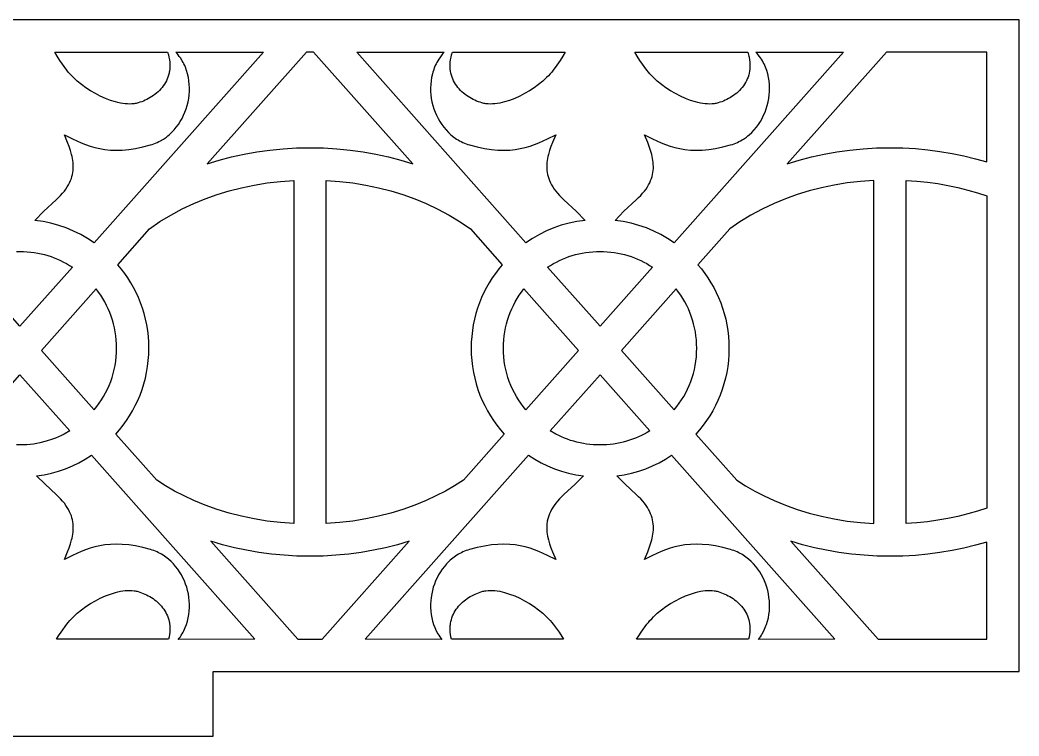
# Model space of a CAD drawing. Extents: x -831 to 1547, y -1426 to -385.
# Drawn here: x -353.57 to -307.08, y -513.42 to -480.12 of the extents above; entities that cross this region are included whole.
import ezdxf

# ---------------------------------------------------------------- set-up
doc = ezdxf.new("R2010")
doc.units = 0
doc.layers.add('CUT', color=18, linetype='CONTINUOUS')

msp = doc.modelspace()

# ---------------------------------------------------------------- linework, layer by layer
at = {"layer": 'CUT'}
for points in [[(-307.076, -480.124), (-400.076, -480.124), (-400.076, -510.424), (-362.576, -510.424), (-362.576, -513.424), (-344.576, -513.424), (-344.576, -510.424), (-307.076, -510.424)], [(-350.127, -490.488), (-350.432, -490.286), (-350.749, -490.104), (-351.079, -489.94), (-351.419, -489.797), (-351.771, -489.676), (-352.132, -489.576), (-352.501, -489.498), (-352.879, -489.444), (-352.464, -489.02), (-351.889, -488.485), (-351.781, -488.384), (-351.682, -488.284), (-351.592, -488.184), (-351.51, -488.085), (-351.436, -487.986), (-351.371, -487.888), (-351.313, -487.79), (-351.263, -487.693), (-351.22, -487.596), (-351.183, -487.5), (-351.154, -487.405), (-351.13, -487.31), (-351.113, -487.215), (-351.101, -487.12), (-351.094, -487.026), (-351.092, -486.933), (-351.095, -486.839), (-351.103, -486.746), (-351.115, -486.653), (-351.13, -486.561), (-351.15, -486.469), (-351.172, -486.377), (-351.225, -486.193), (-351.288, -486.01), (-351.359, -485.828), (-351.51, -485.464), (-351.127, -485.657), (-350.732, -485.836), (-350.527, -485.917), (-350.314, -485.99), (-350.094, -486.054), (-349.864, -486.106), (-349.622, -486.145), (-349.368, -486.171), (-349.099, -486.18), (-348.816, -486.172), (-348.515, -486.145), (-348.197, -486.097), (-347.858, -486.027), (-347.499, -485.933), (-347.418, -485.908), (-347.339, -485.88), (-347.261, -485.85), (-347.185, -485.816), (-347.111, -485.781), (-347.038, -485.743), (-346.897, -485.659), (-346.763, -485.566), (-346.699, -485.516), (-346.637, -485.464), (-346.517, -485.355), (-346.405, -485.237), (-346.352, -485.176), (-346.301, -485.113), (-346.203, -484.982), (-346.114, -484.846), (-346.033, -484.704), (-345.96, -484.557), (-345.895, -484.407), (-345.838, -484.252), (-345.791, -484.095), (-345.751, -483.935), (-345.721, -483.773), (-345.7, -483.61), (-345.688, -483.446), (-345.686, -483.281), (-345.693, -483.117), (-345.709, -482.954), (-345.736, -482.792), (-345.772, -482.632), (-345.819, -482.475), (-345.875, -482.321), (-345.908, -482.245), (-345.943, -482.17), (-345.98, -482.097), (-346.021, -482.024), (-346.109, -481.882), (-346.158, -481.814), (-346.209, -481.746), (-346.263, -481.68), (-346.32, -481.616), (-342.248, -481.624)], [(-351.949, -481.625), (-346.703, -481.623), (-346.668, -481.742), (-346.639, -481.858), (-346.618, -481.972), (-346.605, -482.082), (-346.598, -482.19), (-346.597, -482.243), (-346.598, -482.295), (-346.599, -482.321), (-346.6, -482.347), (-346.604, -482.398), (-346.616, -482.497), (-346.625, -482.546), (-346.635, -482.593), (-346.635, -482.595), (-346.635, -482.596), (-346.635, -482.598), (-346.636, -482.599), (-346.636, -482.601), (-346.636, -482.602), (-346.637, -482.604), (-346.637, -482.605), (-346.637, -482.607), (-346.638, -482.608), (-346.638, -482.61), (-346.639, -482.611), (-346.639, -482.613), (-346.639, -482.614), (-346.64, -482.616), (-346.64, -482.617), (-346.646, -482.641), (-346.658, -482.687), (-346.687, -482.778), (-346.722, -482.865), (-346.76, -482.95), (-346.804, -483.032), (-346.852, -483.111), (-346.904, -483.187), (-346.96, -483.26), (-347.019, -483.33), (-347.082, -483.396), (-347.147, -483.46), (-347.215, -483.521), (-347.286, -483.578), (-347.359, -483.632), (-347.434, -483.684), (-347.511, -483.732), (-347.589, -483.776), (-347.669, -483.818), (-347.749, -483.856), (-347.83, -483.892), (-347.911, -483.923), (-347.993, -483.952), (-348.074, -483.977), (-348.121, -483.99), (-348.168, -484.001), (-348.215, -484.01), (-348.264, -484.017), (-348.364, -484.027), (-348.467, -484.031), (-348.573, -484.029), (-348.682, -484.021), (-348.792, -484.008), (-348.904, -483.989), (-349.018, -483.965), (-349.134, -483.936), (-349.366, -483.864), (-349.601, -483.775), (-349.835, -483.67), (-350.066, -483.55), (-350.291, -483.419), (-350.508, -483.276), (-350.715, -483.125), (-350.91, -482.966), (-351.089, -482.801), (-351.251, -482.632), (-351.325, -482.546), (-351.393, -482.46), (-351.719, -482.005), (-351.845, -481.807)], [(-335.292, -486.816), (-339.909, -481.624), (-340.241, -481.624), (-344.858, -486.815), (-344.301, -486.644), (-343.729, -486.493), (-343.146, -486.364), (-342.551, -486.257), (-341.946, -486.173), (-341.331, -486.112), (-340.707, -486.075), (-340.076, -486.062), (-339.444, -486.075), (-338.821, -486.112), (-338.206, -486.173), (-337.6, -486.257), (-337.005, -486.364), (-336.421, -486.493), (-335.85, -486.644)], [(-327.271, -489.444), (-327.65, -489.495), (-328.02, -489.571), (-328.381, -489.67), (-328.732, -489.792), (-329.073, -489.935), (-329.402, -490.1), (-329.719, -490.284), (-330.023, -490.488), (-337.902, -481.624), (-333.831, -481.616), (-333.887, -481.68), (-333.942, -481.746), (-334.041, -481.882), (-334.087, -481.953), (-334.13, -482.024), (-334.17, -482.096), (-334.208, -482.17), (-334.243, -482.245), (-334.275, -482.321), (-334.332, -482.475), (-334.357, -482.553), (-334.379, -482.632), (-334.415, -482.792), (-334.442, -482.954), (-334.458, -483.117), (-334.465, -483.281), (-334.463, -483.445), (-334.451, -483.61), (-334.43, -483.773), (-334.399, -483.935), (-334.36, -484.095), (-334.312, -484.252), (-334.256, -484.407), (-334.191, -484.557), (-334.118, -484.704), (-334.037, -484.846), (-333.948, -484.982), (-333.85, -485.113), (-333.746, -485.237), (-333.634, -485.355), (-333.514, -485.464), (-333.387, -485.566), (-333.254, -485.659), (-333.184, -485.702), (-333.113, -485.743), (-333.04, -485.781), (-332.966, -485.816), (-332.89, -485.85), (-332.812, -485.88), (-332.733, -485.908), (-332.652, -485.933), (-332.292, -486.027), (-331.954, -486.097), (-331.635, -486.145), (-331.335, -486.172), (-331.052, -486.18), (-330.783, -486.171), (-330.529, -486.145), (-330.287, -486.106), (-330.057, -486.054), (-329.836, -485.99), (-329.624, -485.917), (-329.419, -485.836), (-329.024, -485.657), (-328.64, -485.464), (-328.792, -485.828), (-328.862, -486.01), (-328.925, -486.193), (-328.979, -486.377), (-329.001, -486.469), (-329.02, -486.561), (-329.036, -486.653), (-329.048, -486.746), (-329.055, -486.839), (-329.059, -486.933), (-329.057, -487.026), (-329.05, -487.12), (-329.038, -487.215), (-329.021, -487.31), (-328.997, -487.405), (-328.967, -487.5), (-328.931, -487.596), (-328.888, -487.693), (-328.838, -487.79), (-328.78, -487.888), (-328.715, -487.986), (-328.641, -488.085), (-328.559, -488.184), (-328.469, -488.284), (-328.37, -488.384), (-328.261, -488.485), (-327.687, -489.02)], [(-333.447, -481.623), (-328.201, -481.625), (-328.306, -481.807), (-328.432, -482.005), (-328.582, -482.223), (-328.758, -482.46), (-328.826, -482.546), (-328.9, -482.632), (-328.979, -482.717), (-329.062, -482.801), (-329.241, -482.966), (-329.436, -483.125), (-329.643, -483.276), (-329.86, -483.419), (-330.085, -483.55), (-330.316, -483.67), (-330.55, -483.775), (-330.784, -483.864), (-331.017, -483.936), (-331.133, -483.965), (-331.247, -483.989), (-331.359, -484.008), (-331.469, -484.021), (-331.578, -484.029), (-331.683, -484.031), (-331.787, -484.027), (-331.887, -484.017), (-331.935, -484.01), (-331.983, -484.001), (-332.03, -483.99), (-332.076, -483.977), (-332.158, -483.952), (-332.24, -483.923), (-332.321, -483.892), (-332.402, -483.856), (-332.482, -483.818), (-332.562, -483.776), (-332.64, -483.732), (-332.716, -483.683), (-332.792, -483.632), (-332.865, -483.578), (-332.935, -483.521), (-333.004, -483.46), (-333.069, -483.396), (-333.132, -483.33), (-333.191, -483.26), (-333.247, -483.187), (-333.299, -483.111), (-333.347, -483.032), (-333.39, -482.95), (-333.429, -482.865), (-333.464, -482.778), (-333.493, -482.687), (-333.517, -482.593), (-333.535, -482.497), (-333.547, -482.398), (-333.551, -482.347), (-333.553, -482.295), (-333.553, -482.19), (-333.546, -482.082), (-333.532, -481.972), (-333.512, -481.858), (-333.483, -481.742)], [(-323.129, -490.488), (-323.433, -490.286), (-323.75, -490.104), (-324.08, -489.94), (-324.42, -489.797), (-324.772, -489.676), (-325.133, -489.576), (-325.502, -489.498), (-325.88, -489.444), (-325.466, -489.02), (-324.89, -488.485), (-324.782, -488.384), (-324.683, -488.284), (-324.593, -488.184), (-324.511, -488.085), (-324.437, -487.986), (-324.372, -487.888), (-324.314, -487.79), (-324.264, -487.693), (-324.221, -487.596), (-324.184, -487.5), (-324.155, -487.405), (-324.131, -487.31), (-324.114, -487.215), (-324.102, -487.12), (-324.095, -487.026), (-324.093, -486.933), (-324.097, -486.839), (-324.104, -486.746), (-324.116, -486.653), (-324.131, -486.561), (-324.151, -486.469), (-324.173, -486.377), (-324.227, -486.193), (-324.29, -486.01), (-324.36, -485.828), (-324.512, -485.464), (-324.128, -485.657), (-323.733, -485.836), (-323.528, -485.917), (-323.316, -485.99), (-323.095, -486.054), (-322.865, -486.106), (-322.623, -486.145), (-322.369, -486.171), (-322.101, -486.18), (-321.817, -486.172), (-321.516, -486.145), (-321.198, -486.097), (-320.86, -486.027), (-320.5, -485.933), (-320.419, -485.908), (-320.34, -485.88), (-320.262, -485.85), (-320.186, -485.816), (-320.112, -485.781), (-320.039, -485.743), (-319.968, -485.702), (-319.898, -485.659), (-319.765, -485.566), (-319.7, -485.516), (-319.638, -485.464), (-319.518, -485.355), (-319.406, -485.237), (-319.302, -485.113), (-319.204, -484.982), (-319.115, -484.846), (-319.034, -484.704), (-318.961, -484.557), (-318.896, -484.407), (-318.839, -484.252), (-318.792, -484.095), (-318.753, -483.935), (-318.722, -483.773), (-318.701, -483.61), (-318.689, -483.446), (-318.687, -483.281), (-318.694, -483.117), (-318.71, -482.954), (-318.737, -482.792), (-318.773, -482.632), (-318.82, -482.475), (-318.847, -482.397), (-318.877, -482.321), (-318.909, -482.245), (-318.944, -482.17), (-318.982, -482.097), (-319.022, -482.024), (-319.065, -481.953), (-319.111, -481.882), (-319.159, -481.814), (-319.21, -481.746), (-319.264, -481.68), (-319.321, -481.616), (-315.25, -481.624)], [(-324.951, -481.625), (-319.705, -481.623), (-319.669, -481.742), (-319.654, -481.8), (-319.64, -481.858), (-319.619, -481.972), (-319.606, -482.082), (-319.599, -482.19), (-319.598, -482.243), (-319.599, -482.295), (-319.605, -482.398), (-319.617, -482.497), (-319.635, -482.593), (-319.659, -482.687), (-319.666, -482.71), (-319.673, -482.733), (-319.688, -482.778), (-319.723, -482.865), (-319.762, -482.95), (-319.783, -482.992), (-319.784, -482.993), (-319.784, -482.994), (-319.785, -482.995), (-319.786, -482.997), (-319.786, -482.998), (-319.787, -482.999), (-319.788, -483.001), (-319.789, -483.002), (-319.789, -483.003), (-319.79, -483.004), (-319.791, -483.006), (-319.791, -483.007), (-319.792, -483.008), (-319.792, -483.009), (-319.793, -483.011), (-319.794, -483.012), (-319.805, -483.032), (-319.853, -483.111), (-319.905, -483.187), (-319.961, -483.26), (-320.02, -483.33), (-320.083, -483.396), (-320.148, -483.46), (-320.217, -483.521), (-320.287, -483.578), (-320.36, -483.632), (-320.436, -483.684), (-320.512, -483.732), (-320.59, -483.776), (-320.67, -483.818), (-320.75, -483.856), (-320.831, -483.892), (-320.913, -483.923), (-320.994, -483.952), (-321.076, -483.977), (-321.122, -483.99), (-321.169, -484.001), (-321.217, -484.01), (-321.265, -484.017), (-321.365, -484.027), (-321.468, -484.031), (-321.574, -484.029), (-321.683, -484.021), (-321.793, -484.008), (-321.906, -483.989), (-322.019, -483.965), (-322.135, -483.936), (-322.368, -483.864), (-322.602, -483.775), (-322.836, -483.67), (-323.067, -483.55), (-323.292, -483.419), (-323.509, -483.276), (-323.716, -483.125), (-323.911, -482.966), (-324.09, -482.801), (-324.252, -482.632), (-324.326, -482.546), (-324.394, -482.46), (-324.72, -482.005), (-324.846, -481.807)], [(-308.575, -486.726), (-308.576, -481.624), (-313.243, -481.624), (-317.86, -486.816), (-317.302, -486.644), (-316.73, -486.493), (-316.147, -486.364), (-315.552, -486.257), (-314.946, -486.173), (-314.331, -486.112), (-313.708, -486.075), (-313.076, -486.062), (-312.484, -486.073), (-311.9, -486.106), (-311.323, -486.159), (-310.754, -486.233), (-310.194, -486.328), (-309.644, -486.441), (-309.104, -486.574)], [(-340.826, -503.544), (-341.454, -503.498), (-342.07, -503.425), (-342.675, -503.327), (-343.266, -503.203), (-343.842, -503.055), (-344.404, -502.883), (-344.949, -502.689), (-345.476, -502.472), (-345.935, -502.26), (-346.377, -502.03), (-346.803, -501.786), (-347.212, -501.525), (-349.119, -499.379), (-348.942, -499.178), (-348.775, -498.969), (-348.618, -498.752), (-348.471, -498.528), (-348.333, -498.297), (-348.206, -498.06), (-348.09, -497.816), (-347.985, -497.566), (-347.891, -497.31), (-347.809, -497.049), (-347.739, -496.783), (-347.68, -496.512), (-347.635, -496.237), (-347.602, -495.958), (-347.582, -495.675), (-347.575, -495.388), (-347.581, -495.111), (-347.6, -494.837), (-347.631, -494.567), (-347.674, -494.301), (-347.728, -494.038), (-347.794, -493.78), (-347.871, -493.527), (-347.959, -493.279), (-348.058, -493.036), (-348.167, -492.798), (-348.286, -492.567), (-348.415, -492.341), (-348.554, -492.122), (-348.702, -491.909), (-348.859, -491.704), (-349.025, -491.506), (-347.539, -489.831), (-347.061, -489.503), (-346.557, -489.197), (-346.028, -488.914), (-345.476, -488.656), (-344.949, -488.439), (-344.404, -488.244), (-343.842, -488.073), (-343.265, -487.924), (-342.674, -487.801), (-342.07, -487.702), (-341.454, -487.63), (-340.826, -487.584)], [(-339.326, -503.544), (-339.326, -487.584), (-338.698, -487.63), (-338.082, -487.702), (-337.477, -487.801), (-336.886, -487.924), (-336.31, -488.073), (-335.748, -488.245), (-335.203, -488.439), (-334.675, -488.656), (-334.123, -488.915), (-333.593, -489.198), (-333.088, -489.505), (-332.609, -489.833), (-331.125, -491.506), (-331.292, -491.704), (-331.449, -491.909), (-331.597, -492.122), (-331.736, -492.341), (-331.865, -492.566), (-331.984, -492.798), (-332.093, -493.036), (-332.192, -493.279), (-332.28, -493.527), (-332.357, -493.78), (-332.423, -494.038), (-332.477, -494.301), (-332.52, -494.567), (-332.551, -494.837), (-332.57, -495.111), (-332.576, -495.388), (-332.569, -495.675), (-332.549, -495.958), (-332.516, -496.237), (-332.47, -496.512), (-332.412, -496.783), (-332.342, -497.049), (-332.26, -497.31), (-332.166, -497.566), (-332.061, -497.816), (-331.944, -498.06), (-331.817, -498.297), (-331.68, -498.528), (-331.533, -498.752), (-331.375, -498.969), (-331.208, -499.178), (-331.032, -499.379), (-332.937, -501.524), (-333.347, -501.784), (-333.773, -502.03), (-334.216, -502.259), (-334.675, -502.472), (-335.203, -502.689), (-335.748, -502.883), (-336.31, -503.055), (-336.886, -503.203), (-337.478, -503.327), (-338.082, -503.425), (-338.698, -503.498)], [(-313.826, -503.544), (-313.826, -487.584), (-314.454, -487.63), (-315.07, -487.702), (-315.674, -487.801), (-316.266, -487.924), (-316.842, -488.073), (-317.404, -488.245), (-317.949, -488.439), (-318.476, -488.656), (-319.029, -488.915), (-319.559, -489.198), (-320.064, -489.505), (-320.542, -489.833), (-322.026, -491.506), (-321.86, -491.704), (-321.703, -491.909), (-321.555, -492.122), (-321.416, -492.341), (-321.287, -492.567), (-321.168, -492.798), (-321.059, -493.036), (-320.96, -493.279), (-320.872, -493.527), (-320.795, -493.78), (-320.729, -494.038), (-320.675, -494.301), (-320.632, -494.567), (-320.601, -494.837), (-320.582, -495.111), (-320.576, -495.388), (-320.583, -495.675), (-320.603, -495.958), (-320.636, -496.237), (-320.682, -496.512), (-320.74, -496.783), (-320.81, -497.049), (-320.892, -497.31), (-320.986, -497.566), (-321.091, -497.816), (-321.208, -498.06), (-321.334, -498.297), (-321.472, -498.528), (-321.619, -498.752), (-321.777, -498.969), (-321.943, -499.178), (-322.12, -499.379), (-320.215, -501.524), (-319.805, -501.784), (-319.379, -502.03), (-318.936, -502.259), (-318.476, -502.472), (-317.949, -502.689), (-317.404, -502.883), (-316.842, -503.055), (-316.265, -503.203), (-315.674, -503.327), (-315.07, -503.425), (-314.454, -503.498)], [(-312.326, -487.583), (-311.83, -487.617), (-311.34, -487.668), (-310.858, -487.735), (-310.384, -487.818), (-309.918, -487.917), (-309.461, -488.031), (-309.013, -488.16), (-308.575, -488.303), (-308.575, -502.825), (-309.013, -502.968), (-309.461, -503.097), (-309.918, -503.211), (-310.384, -503.309), (-310.858, -503.393), (-311.34, -503.46), (-311.83, -503.51), (-312.326, -503.544)], [(-329.015, -491.622), (-328.883, -491.537), (-328.747, -491.456), (-328.608, -491.381), (-328.467, -491.31), (-328.322, -491.244), (-328.174, -491.184), (-328.024, -491.129), (-327.872, -491.08), (-327.717, -491.036), (-327.56, -490.997), (-327.401, -490.964), (-327.239, -490.937), (-327.076, -490.916), (-326.911, -490.901), (-326.744, -490.891), (-326.576, -490.888), (-326.408, -490.891), (-326.241, -490.901), (-326.076, -490.916), (-325.913, -490.937), (-325.751, -490.964), (-325.592, -490.997), (-325.435, -491.036), (-325.28, -491.08), (-325.127, -491.129), (-324.977, -491.184), (-324.83, -491.244), (-324.685, -491.31), (-324.544, -491.381), (-324.405, -491.456), (-324.269, -491.537), (-324.137, -491.622), (-326.576, -494.366)], [(-350.028, -492.634), (-352.571, -495.495), (-350.121, -498.252), (-350.001, -498.104), (-349.888, -497.952), (-349.781, -497.794), (-349.681, -497.632), (-349.587, -497.465), (-349.502, -497.294), (-349.423, -497.119), (-349.352, -496.94), (-349.288, -496.757), (-349.233, -496.57), (-349.185, -496.38), (-349.146, -496.187), (-349.115, -495.991), (-349.093, -495.793), (-349.079, -495.592), (-349.075, -495.388), (-349.079, -495.194), (-349.091, -495.002), (-349.111, -494.813), (-349.14, -494.626), (-349.175, -494.441), (-349.218, -494.259), (-349.269, -494.081), (-349.327, -493.905), (-349.391, -493.733), (-349.463, -493.564), (-349.541, -493.399), (-349.626, -493.237), (-349.717, -493.08), (-349.815, -492.927), (-349.918, -492.778)], [(-330.03, -498.252), (-330.15, -498.104), (-330.263, -497.952), (-330.37, -497.794), (-330.47, -497.632), (-330.563, -497.465), (-330.649, -497.294), (-330.728, -497.119), (-330.799, -496.94), (-330.863, -496.757), (-330.918, -496.57), (-330.966, -496.38), (-331.005, -496.187), (-331.036, -495.991), (-331.058, -495.793), (-331.071, -495.592), (-331.076, -495.388), (-331.072, -495.194), (-331.059, -495.002), (-331.039, -494.813), (-331.011, -494.626), (-330.976, -494.441), (-330.932, -494.259), (-330.882, -494.081), (-330.824, -493.905), (-330.759, -493.733), (-330.688, -493.564), (-330.61, -493.399), (-330.525, -493.237), (-330.433, -493.08), (-330.336, -492.927), (-330.232, -492.778), (-330.123, -492.634), (-327.579, -495.495)], [(-323.029, -492.634), (-325.572, -495.495), (-323.122, -498.252), (-323.002, -498.104), (-322.889, -497.952), (-322.782, -497.794), (-322.682, -497.632), (-322.588, -497.465), (-322.502, -497.294), (-322.424, -497.119), (-322.353, -496.94), (-322.289, -496.757), (-322.234, -496.57), (-322.186, -496.38), (-322.147, -496.187), (-322.116, -495.991), (-322.094, -495.793), (-322.081, -495.592), (-322.076, -495.388), (-322.08, -495.194), (-322.092, -495.002), (-322.113, -494.813), (-322.141, -494.626), (-322.176, -494.441), (-322.22, -494.259), (-322.27, -494.081), (-322.328, -493.905), (-322.392, -493.733), (-322.464, -493.564), (-322.542, -493.399), (-322.627, -493.237), (-322.718, -493.08), (-322.816, -492.927), (-322.919, -492.778)], [(-324.259, -499.23), (-324.386, -499.307), (-324.517, -499.38), (-324.65, -499.448), (-324.785, -499.511), (-324.923, -499.57), (-325.063, -499.624), (-325.351, -499.717), (-325.498, -499.757), (-325.646, -499.791), (-325.797, -499.82), (-325.95, -499.845), (-326.26, -499.877), (-326.576, -499.888), (-326.735, -499.885), (-326.892, -499.877), (-327.048, -499.864), (-327.202, -499.845), (-327.354, -499.82), (-327.505, -499.791), (-327.654, -499.757), (-327.801, -499.717), (-327.946, -499.673), (-328.089, -499.624), (-328.229, -499.57), (-328.367, -499.511), (-328.502, -499.448), (-328.635, -499.38), (-328.893, -499.23), (-326.576, -496.624)], [(-352.799, -501.326), (-352.451, -501.274), (-352.11, -501.201), (-351.776, -501.108), (-351.452, -500.996), (-351.136, -500.865), (-350.83, -500.715), (-350.534, -500.548), (-350.25, -500.365), (-342.641, -508.924), (-346.208, -508.936), (-346.158, -508.871), (-346.111, -508.804), (-346.067, -508.736), (-346.025, -508.667), (-345.985, -508.597), (-345.949, -508.526), (-345.882, -508.381), (-345.826, -508.232), (-345.779, -508.08), (-345.742, -507.926), (-345.727, -507.848), (-345.714, -507.769), (-345.696, -507.612), (-345.687, -507.453), (-345.686, -507.294), (-345.695, -507.135), (-345.712, -506.976), (-345.737, -506.819), (-345.771, -506.663), (-345.814, -506.509), (-345.864, -506.358), (-345.922, -506.21), (-345.989, -506.066), (-346.063, -505.926), (-346.144, -505.79), (-346.233, -505.66), (-346.329, -505.535), (-346.433, -505.417), (-346.543, -505.305), (-346.66, -505.2), (-346.784, -505.103), (-346.915, -505.014), (-346.982, -504.973), (-347.051, -504.934), (-347.122, -504.898), (-347.195, -504.864), (-347.268, -504.832), (-347.344, -504.803), (-347.421, -504.776), (-347.499, -504.752), (-347.858, -504.658), (-348.197, -504.587), (-348.515, -504.54), (-348.816, -504.512), (-349.099, -504.504), (-349.368, -504.514), (-349.622, -504.539), (-349.863, -504.579), (-350.094, -504.631), (-350.314, -504.694), (-350.526, -504.767), (-350.732, -504.848), (-351.127, -505.028), (-351.51, -505.22), (-351.358, -504.856), (-351.288, -504.674), (-351.225, -504.491), (-351.172, -504.308), (-351.15, -504.216), (-351.13, -504.123), (-351.115, -504.031), (-351.103, -503.938), (-351.095, -503.845), (-351.092, -503.752), (-351.094, -503.658), (-351.1, -503.564), (-351.112, -503.47), (-351.13, -503.375), (-351.141, -503.327), (-351.154, -503.28), (-351.183, -503.184), (-351.22, -503.088), (-351.263, -502.991), (-351.313, -502.894), (-351.371, -502.797), (-351.436, -502.699), (-351.51, -502.6), (-351.591, -502.501), (-351.682, -502.401), (-351.781, -502.3), (-351.889, -502.199), (-352.409, -501.718)], [(-329.901, -500.365), (-329.616, -500.547), (-329.321, -500.713), (-329.015, -500.861), (-328.699, -500.992), (-328.374, -501.104), (-328.041, -501.198), (-327.699, -501.272), (-327.351, -501.326), (-327.741, -501.718), (-328.261, -502.199), (-328.37, -502.3), (-328.469, -502.401), (-328.559, -502.501), (-328.641, -502.6), (-328.714, -502.699), (-328.78, -502.797), (-328.838, -502.894), (-328.888, -502.991), (-328.931, -503.088), (-328.967, -503.184), (-328.997, -503.28), (-329.021, -503.375), (-329.026, -503.399), (-329.03, -503.422), (-329.038, -503.47), (-329.05, -503.564), (-329.057, -503.658), (-329.058, -503.752), (-329.055, -503.845), (-329.048, -503.938), (-329.036, -504.031), (-329.02, -504.123), (-328.979, -504.308), (-328.925, -504.491), (-328.862, -504.674), (-328.792, -504.856), (-328.64, -505.22), (-329.024, -505.028), (-329.419, -504.848), (-329.624, -504.767), (-329.836, -504.694), (-330.057, -504.631), (-330.287, -504.579), (-330.529, -504.539), (-330.783, -504.514), (-331.051, -504.504), (-331.335, -504.512), (-331.635, -504.54), (-331.954, -504.588), (-332.292, -504.658), (-332.652, -504.752), (-332.73, -504.776), (-332.807, -504.803), (-332.882, -504.832), (-332.956, -504.864), (-333.028, -504.898), (-333.099, -504.934), (-333.168, -504.973), (-333.236, -505.014), (-333.302, -505.058), (-333.366, -505.103), (-333.49, -505.2), (-333.55, -505.252), (-333.608, -505.305), (-333.718, -505.417), (-333.821, -505.535), (-333.917, -505.66), (-334.006, -505.79), (-334.088, -505.926), (-334.162, -506.066), (-334.228, -506.21), (-334.286, -506.358), (-334.337, -506.509), (-334.379, -506.663), (-334.413, -506.819), (-334.439, -506.976), (-334.456, -507.135), (-334.464, -507.294), (-334.464, -507.453), (-334.455, -507.612), (-334.436, -507.769), (-334.408, -507.926), (-334.371, -508.08), (-334.325, -508.232), (-334.268, -508.381), (-334.202, -508.526), (-334.126, -508.667), (-334.084, -508.737), (-334.04, -508.804), (-333.993, -508.871), (-333.943, -508.936), (-337.509, -508.924)], [(-325.801, -501.326), (-325.452, -501.274), (-325.111, -501.201), (-324.777, -501.108), (-324.453, -500.996), (-324.137, -500.865), (-323.831, -500.715), (-323.535, -500.548), (-323.251, -500.365), (-315.643, -508.924), (-319.209, -508.936), (-319.159, -508.871), (-319.112, -508.804), (-319.068, -508.736), (-319.026, -508.667), (-318.95, -508.526), (-318.915, -508.454), (-318.884, -508.381), (-318.854, -508.307), (-318.827, -508.232), (-318.78, -508.08), (-318.743, -507.926), (-318.716, -507.769), (-318.697, -507.612), (-318.688, -507.453), (-318.687, -507.294), (-318.696, -507.135), (-318.713, -506.976), (-318.739, -506.819), (-318.772, -506.663), (-318.815, -506.509), (-318.865, -506.358), (-318.924, -506.21), (-318.99, -506.066), (-319.064, -505.926), (-319.145, -505.79), (-319.234, -505.66), (-319.331, -505.535), (-319.434, -505.417), (-319.544, -505.305), (-319.661, -505.2), (-319.785, -505.103), (-319.916, -505.014), (-319.983, -504.973), (-320.052, -504.934), (-320.123, -504.898), (-320.196, -504.864), (-320.27, -504.832), (-320.345, -504.803), (-320.422, -504.776), (-320.5, -504.752), (-320.86, -504.658), (-321.198, -504.587), (-321.516, -504.54), (-321.817, -504.512), (-322.1, -504.504), (-322.369, -504.514), (-322.623, -504.539), (-322.865, -504.579), (-323.095, -504.631), (-323.315, -504.694), (-323.528, -504.767), (-323.733, -504.848), (-324.128, -505.028), (-324.511, -505.22), (-324.36, -504.856), (-324.289, -504.674), (-324.226, -504.491), (-324.173, -504.308), (-324.15, -504.216), (-324.131, -504.123), (-324.116, -504.031), (-324.104, -503.938), (-324.096, -503.845), (-324.093, -503.752), (-324.095, -503.658), (-324.102, -503.564), (-324.114, -503.47), (-324.131, -503.375), (-324.155, -503.28), (-324.185, -503.184), (-324.221, -503.088), (-324.264, -502.991), (-324.314, -502.894), (-324.372, -502.797), (-324.437, -502.699), (-324.511, -502.6), (-324.592, -502.501), (-324.683, -502.401), (-324.782, -502.3), (-324.89, -502.199), (-325.41, -501.718)], [(-344.688, -504.367), (-340.635, -508.924), (-339.516, -508.924), (-335.462, -504.367), (-336.002, -504.526), (-336.555, -504.666), (-337.118, -504.786), (-337.692, -504.885), (-338.276, -504.963), (-338.868, -505.02), (-339.469, -505.054), (-340.076, -505.065), (-340.683, -505.054), (-341.283, -505.02), (-341.875, -504.963), (-342.459, -504.885), (-343.032, -504.786), (-343.596, -504.666), (-344.148, -504.526)], [(-317.69, -504.367), (-313.636, -508.924), (-308.576, -508.924), (-308.575, -504.402), (-309.104, -504.553), (-309.643, -504.686), (-310.194, -504.8), (-310.754, -504.894), (-311.323, -504.968), (-311.9, -505.022), (-312.484, -505.055), (-313.076, -505.065), (-313.683, -505.054), (-314.283, -505.02), (-314.876, -504.963), (-315.459, -504.885), (-316.033, -504.786), (-316.597, -504.666), (-317.149, -504.526)], [(-346.663, -508.927), (-351.872, -508.924), (-351.776, -508.767), (-351.665, -508.599), (-351.393, -508.224), (-351.325, -508.138), (-351.251, -508.052), (-351.089, -507.883), (-350.909, -507.718), (-350.715, -507.559), (-350.508, -507.408), (-350.291, -507.266), (-350.066, -507.134), (-349.835, -507.015), (-349.601, -506.91), (-349.366, -506.82), (-349.133, -506.748), (-349.018, -506.719), (-348.904, -506.695), (-348.792, -506.677), (-348.681, -506.663), (-348.573, -506.655), (-348.467, -506.653), (-348.364, -506.657), (-348.264, -506.667), (-348.215, -506.675), (-348.167, -506.684), (-348.12, -506.695), (-348.074, -506.707), (-347.996, -506.731), (-347.917, -506.759), (-347.76, -506.823), (-347.683, -506.859), (-347.606, -506.899), (-347.53, -506.941), (-347.456, -506.987), (-347.383, -507.035), (-347.312, -507.087), (-347.243, -507.141), (-347.176, -507.198), (-347.111, -507.258), (-347.05, -507.321), (-346.991, -507.387), (-346.935, -507.456), (-346.883, -507.527), (-346.834, -507.602), (-346.789, -507.679), (-346.749, -507.758), (-346.712, -507.841), (-346.68, -507.926), (-346.653, -508.014), (-346.631, -508.105), (-346.622, -508.152), (-346.615, -508.199), (-346.603, -508.295), (-346.6, -508.344), (-346.598, -508.393), (-346.598, -508.495), (-346.604, -508.599), (-346.617, -508.706), (-346.637, -508.815)], [(-328.279, -508.924), (-333.488, -508.926), (-333.514, -508.815), (-333.533, -508.705), (-333.547, -508.599), (-333.553, -508.495), (-333.553, -508.393), (-333.548, -508.295), (-333.545, -508.27), (-333.545, -508.269), (-333.545, -508.267), (-333.545, -508.266), (-333.545, -508.264), (-333.544, -508.263), (-333.544, -508.261), (-333.544, -508.26), (-333.544, -508.258), (-333.544, -508.257), (-333.544, -508.255), (-333.544, -508.254), (-333.543, -508.252), (-333.543, -508.251), (-333.543, -508.249), (-333.543, -508.248), (-333.543, -508.246), (-333.54, -508.222), (-333.536, -508.199), (-333.519, -508.105), (-333.497, -508.014), (-333.47, -507.926), (-333.438, -507.841), (-333.402, -507.758), (-333.361, -507.679), (-333.316, -507.602), (-333.268, -507.527), (-333.216, -507.456), (-333.16, -507.387), (-333.101, -507.321), (-333.039, -507.258), (-332.975, -507.198), (-332.908, -507.141), (-332.839, -507.087), (-332.768, -507.035), (-332.695, -506.987), (-332.62, -506.941), (-332.545, -506.899), (-332.39, -506.823), (-332.234, -506.759), (-332.155, -506.731), (-332.076, -506.707), (-332.03, -506.695), (-331.983, -506.684), (-331.935, -506.675), (-331.886, -506.667), (-331.787, -506.657), (-331.683, -506.653), (-331.578, -506.655), (-331.469, -506.663), (-331.359, -506.677), (-331.246, -506.695), (-331.133, -506.719), (-331.017, -506.748), (-330.784, -506.82), (-330.55, -506.91), (-330.316, -507.015), (-330.085, -507.134), (-329.86, -507.266), (-329.643, -507.408), (-329.436, -507.559), (-329.241, -507.718), (-329.062, -507.883), (-328.979, -507.967), (-328.9, -508.052), (-328.826, -508.138), (-328.757, -508.224), (-328.485, -508.599)], [(-319.664, -508.927), (-324.873, -508.924), (-324.777, -508.767), (-324.666, -508.599), (-324.394, -508.224), (-324.326, -508.138), (-324.252, -508.052), (-324.173, -507.967), (-324.09, -507.883), (-323.911, -507.718), (-323.716, -507.559), (-323.509, -507.408), (-323.292, -507.266), (-323.067, -507.134), (-322.836, -507.015), (-322.602, -506.91), (-322.368, -506.82), (-322.134, -506.748), (-322.019, -506.719), (-321.905, -506.695), (-321.793, -506.677), (-321.682, -506.663), (-321.574, -506.655), (-321.468, -506.653), (-321.365, -506.657), (-321.265, -506.667), (-321.216, -506.675), (-321.169, -506.684), (-321.122, -506.695), (-321.076, -506.707), (-320.997, -506.731), (-320.918, -506.759), (-320.84, -506.789), (-320.762, -506.823), (-320.684, -506.859), (-320.607, -506.899), (-320.531, -506.941), (-320.457, -506.987), (-320.384, -507.035), (-320.313, -507.087), (-320.244, -507.141), (-320.177, -507.198), (-320.113, -507.258), (-320.051, -507.321), (-319.992, -507.387), (-319.936, -507.456), (-319.884, -507.527), (-319.835, -507.602), (-319.79, -507.679), (-319.75, -507.758), (-319.713, -507.841), (-319.681, -507.926), (-319.654, -508.014), (-319.632, -508.105), (-319.615, -508.199), (-319.604, -508.295), (-319.599, -508.393), (-319.599, -508.495), (-319.605, -508.599), (-319.618, -508.706), (-319.638, -508.815)]]:
    msp.add_lwpolyline(points, close=True, dxfattribs=at)
for points in [[(-353.743, -490.891), (-353.575, -490.888), (-353.406, -490.891), (-353.24, -490.901), (-353.075, -490.916), (-352.911, -490.937), (-352.75, -490.964), (-352.591, -490.997), (-352.434, -491.036), (-352.279, -491.08), (-352.126, -491.129), (-351.976, -491.184), (-351.829, -491.244), (-351.684, -491.31), (-351.542, -491.381), (-351.404, -491.456), (-351.268, -491.537), (-351.136, -491.622), (-353.575, -494.366), (-356.014, -491.622)], [(-355.892, -499.23), (-353.575, -496.624), (-351.258, -499.23), (-351.515, -499.38), (-351.649, -499.448), (-351.784, -499.511), (-351.922, -499.57), (-352.062, -499.624), (-352.349, -499.717), (-352.645, -499.791), (-352.796, -499.82), (-352.949, -499.845), (-353.103, -499.864), (-353.259, -499.877), (-353.575, -499.888), (-353.734, -499.885)]]:
    msp.add_lwpolyline(points, dxfattribs=at)

doc.saveas('drawing.dxf')
